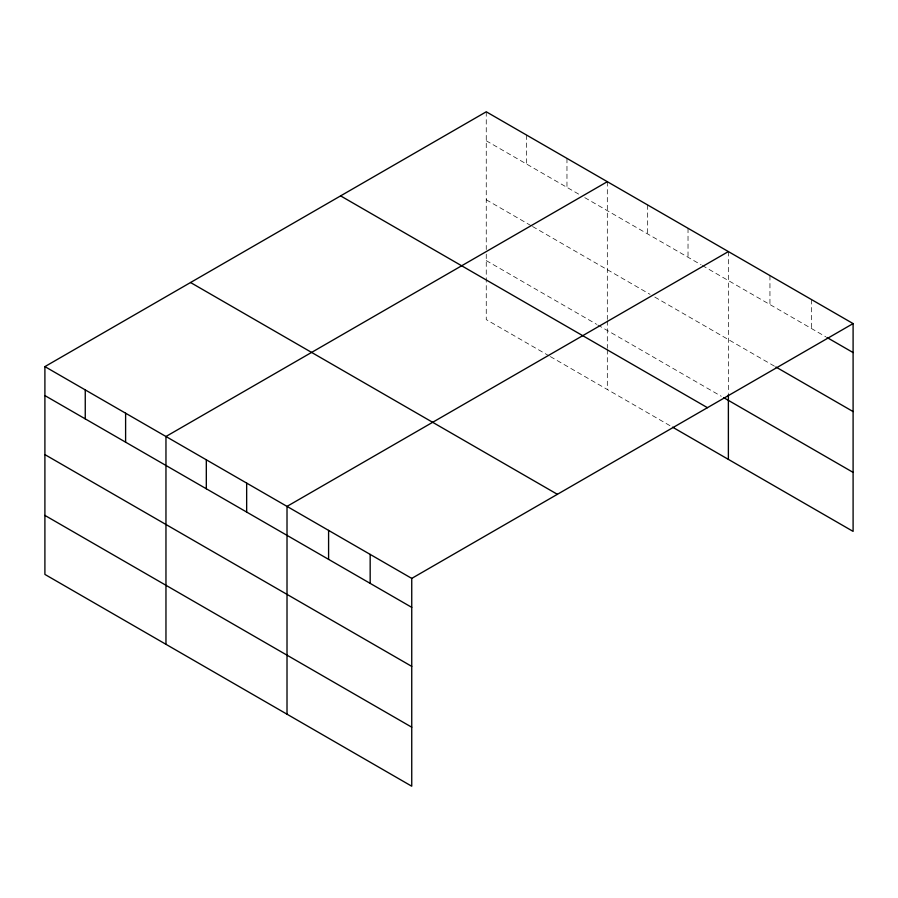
<?xml version="1.0" encoding="UTF-8"?>
<svg xmlns="http://www.w3.org/2000/svg" width="898" height="898" viewBox="0 0 898 898"><rect width="100%" height="100%" fill="white"/><g stroke="black" fill="none" stroke-linecap="round" stroke-linejoin="round"><path stroke-width="0.67" stroke-dasharray="4.49 3.37" d="M486.256 140.773L580.018 194.9M584.766 197.639L701.08 264.787M702.258 265.482L825.778 336.784M486.256 199.783L531.358 225.825M532.548 226.509L650.04 294.342M654.788 297.081L774.705 366.317M486.256 260.588L596.631 324.313M597.821 324.997L721.251 396.254M549.161 355.911L486.256 319.598L486.256 250.912M550.351 356.596L671.401 426.494M811.523 299.584L811.523 328.556M769.945 275.585L769.945 304.557M728.379 251.575L728.379 393.459M688.025 228.283L688.025 257.255M647.671 204.98L647.671 233.951M607.317 181.688L607.317 319.419M607.317 320.799L607.317 348.312M607.317 349.692L607.317 389.485M566.964 158.385L566.964 187.368M526.61 135.093L526.61 164.065M486.256 111.79L486.256 249.532"/><path stroke-width="1.35" d="M44.9 366.609L411.744 578.402L411.744 786.21L44.9 574.417L44.9 366.609L486.256 111.79L853.1 323.583L853.1 531.391L672.591 427.179M607.317 181.688L165.962 436.495L165.962 644.304M728.379 251.575L287.012 506.393L287.012 714.202M411.744 578.402L853.1 323.583M826.968 337.48L853.1 352.566M775.883 367.001L853.1 411.576M723.631 397.623L853.1 472.382M340.611 195.887L707.456 407.681M190.544 282.522L557.389 494.315M44.9 395.58L411.744 607.374M44.9 454.601L411.744 666.395M44.9 515.396L411.744 727.189M728.379 394.839L728.379 459.383M370.167 554.403L370.167 583.374M328.589 530.392L328.589 559.375M246.658 483.09L246.658 512.073M206.316 459.798L206.316 488.77M125.608 413.203L125.608 442.175M85.254 389.9L85.254 418.883"/></g></svg>
